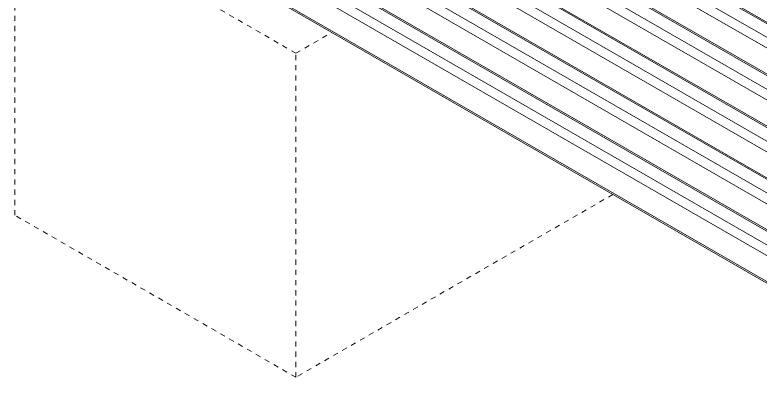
# Model space of a CAD drawing. Header units: inches. Extents: x -16 to 183, y -17 to 123.
# Drawn here: x -5.97 to 8.58, y 0.61 to 8.05 of the extents above; entities that cross this region are included whole.
import ezdxf

# ---------------------------------------------------------------- set-up
doc = ezdxf.new("R2010")
doc.units = ezdxf.units.IN
doc.linetypes.add('HIDDEN', pattern=[1.905, 1.27, -0.635])
doc.layers.add('ZANO_R', color=7, linetype='Continuous', lineweight=0)
doc.layers.add('ZANO_R_przerywana', color=250, linetype='HIDDEN', lineweight=0)

msp = doc.modelspace()

# ---------------------------------------------------------------- linework, layer by layer
at = {"layer": 'ZANO_R'}
for p, q in [((-5.00385, 15.82287), (27.72646, -3.07399)), ((27.75243, -3.1196), (-4.97762, 15.7771)), ((-4.85731, 15.44021), (27.873, -3.45665)), ((27.79455, -3.62061), (-4.93576, 15.27624)), ((-4.86768, 14.72961), (27.86263, -4.16724)), ((27.8886, -4.21286), (-4.84145, 14.68384)), ((-4.72114, 14.34695), (28.00917, -4.5499)), ((27.93072, -4.71387), (-4.79959, 14.18299)), ((-4.73151, 13.63636), (27.9988, -5.2605)), ((28.02477, -5.30611), (-4.70528, 13.59059)), ((-4.58497, 13.2537), (28.14534, -5.64316)), ((28.06689, -5.80712), (-4.66343, 13.08973)), ((-4.59534, 12.5431), (28.13497, -6.35375)), ((28.16094, -6.39937), (-4.56911, 12.49733)), ((-4.4488, 12.16044), (28.28151, -6.73641)), ((28.20306, -6.90038), (-4.52726, 11.99648)), ((-4.45917, 11.44985), (28.27114, -7.44701)), ((28.29711, -7.49262), (-4.43294, 11.40408)), ((-4.31263, 11.06719), (28.41768, -7.82967)), ((28.33922, -7.99363), (-4.39109, 10.90322)), ((-4.323, 10.3566), (28.40731, -8.54026)), ((28.43327, -8.58588), (-4.29677, 10.31082))]:
    msp.add_line(p, q, dxfattribs=at)
at = {"layer": 'ZANO_R_przerywana', "ltscale": 0.05}
for p, q in [((-5.96831, 4.12912), (-5.96831, 10.46326)), ((-0.48278, 7.29619), (-5.96831, 10.46326)), ((-0.48278, 7.29619), (0.22097, 7.7025)), ((-0.48278, 0.96205), (-0.48278, 7.29619)), ((5.7065, 4.53543), (-0.48278, 0.96205)), ((-0.48278, 0.96205), (-5.96831, 4.12912))]:
    msp.add_line(p, q, dxfattribs=at)

doc.saveas('drawing.dxf')
